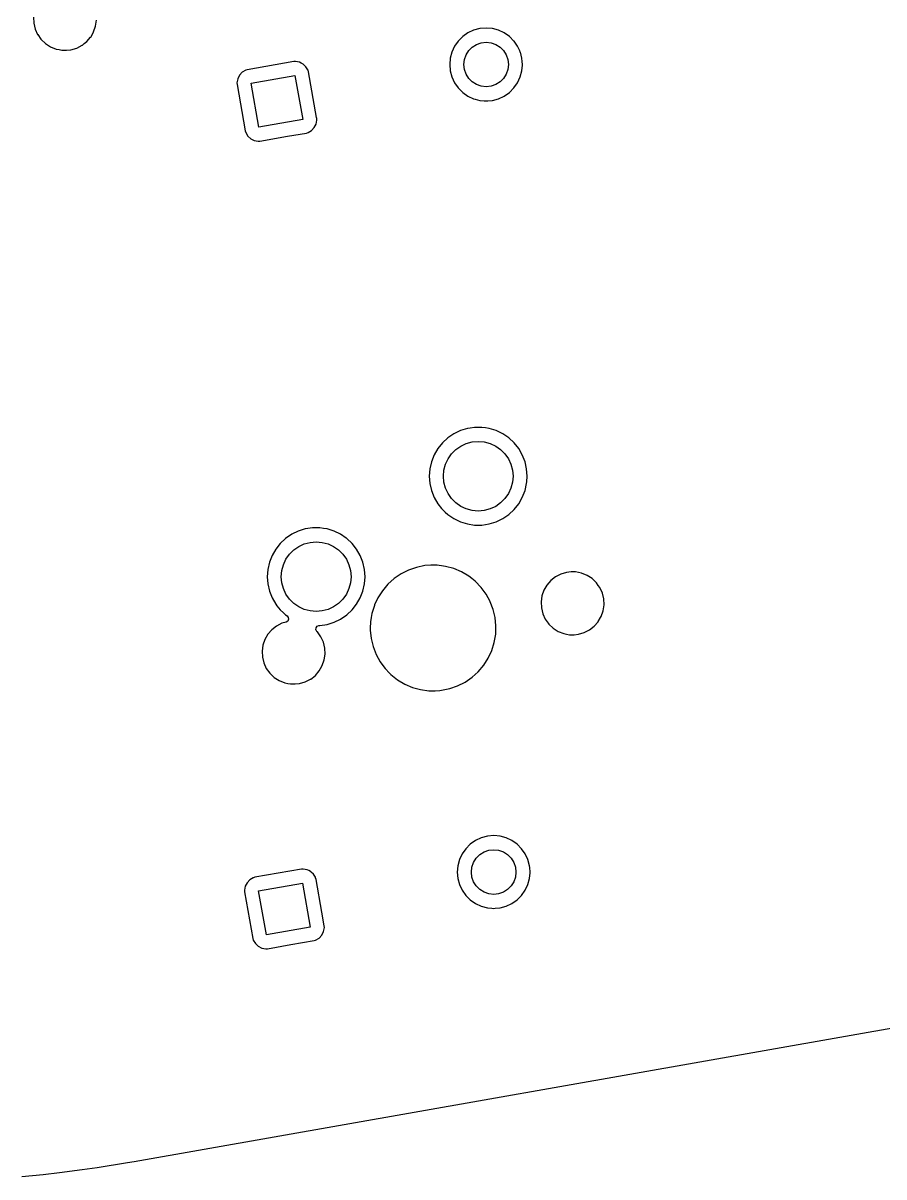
# Model space of a CAD drawing. Extents: x 68 to 346, y -197 to -84.
# Drawn here: x 236.46 to 267.33, y -196.45 to -155.06 of the extents above; entities that cross this region are included whole.
import ezdxf

# ---------------------------------------------------------------- set-up
doc = ezdxf.new("R2010")
doc.units = 0
doc.layers.add('BLACK', color=7, linetype='CONTINUOUS')

msp = doc.modelspace()

# ---------------------------------------------------------------- linework, layer by layer
at = {"layer": 'BLACK', "linetype": 'CONTINUOUS'}
for p, q in [((236.831, -154.851), (236.842, -155.066)), ((236.842, -155.066), (236.892, -155.275)), ((238.989, -155.375), (239.06, -155.172)), ((239.06, -155.172), (239.09, -154.959)), ((236.892, -155.275), (236.892, -155.275)), ((236.892, -155.275), (236.98, -155.468)), ((236.98, -155.468), (236.982, -155.471)), ((236.982, -155.471), (237.095, -155.63)), ((238.741, -155.723), (238.882, -155.561)), ((238.882, -155.561), (238.883, -155.559)), ((238.883, -155.559), (238.968, -155.412)), ((238.968, -155.412), (238.989, -155.375)), ((252.226, -155.545), (252.065, -155.706)), ((252.412, -155.414), (252.226, -155.545)), ((252.618, -155.318), (252.412, -155.414)), ((252.412, -155.414), (252.412, -155.414)), ((252.838, -155.259), (252.618, -155.318)), ((252.618, -155.318), (252.618, -155.318)), ((253.065, -155.239), (252.838, -155.259)), ((252.838, -155.259), (252.838, -155.259)), ((253.292, -155.259), (253.065, -155.239)), ((253.065, -155.239), (253.065, -155.239)), ((253.511, -155.318), (253.292, -155.259)), ((253.292, -155.259), (253.292, -155.259)), ((253.292, -155.259), (253.292, -155.259)), ((253.292, -155.259), (253.292, -155.259)), ((253.292, -155.259), (253.292, -155.259)), ((253.718, -155.414), (253.511, -155.318)), ((253.511, -155.318), (253.511, -155.318)), ((253.904, -155.545), (253.718, -155.414)), ((253.718, -155.414), (253.718, -155.414)), ((254.065, -155.706), (253.904, -155.545)), ((237.095, -155.63), (237.106, -155.646)), ((237.106, -155.646), (237.106, -155.646)), ((237.106, -155.646), (237.262, -155.794)), ((237.262, -155.794), (237.262, -155.794)), ((237.262, -155.794), (237.262, -155.794)), ((237.262, -155.794), (237.443, -155.91)), ((237.443, -155.91), (237.642, -155.99)), ((237.642, -155.99), (237.748, -156.01)), ((237.748, -156.01), (237.853, -156.031)), ((237.853, -156.031), (237.853, -156.031)), ((237.853, -156.031), (238.014, -156.031)), ((238.014, -156.031), (238.175, -156.015)), ((238.014, -156.031), (238.014, -156.031)), ((238.175, -156.015), (238.381, -155.955)), ((238.381, -155.955), (238.572, -155.856)), ((238.572, -155.856), (238.585, -155.846)), ((238.585, -155.846), (238.651, -155.794)), ((238.651, -155.794), (238.741, -155.723)), ((251.934, -155.892), (251.838, -156.098)), ((252.065, -155.706), (251.934, -155.892)), ((251.934, -155.892), (251.934, -155.892)), ((252.44, -156.046), (252.566, -155.919)), ((252.566, -155.919), (252.718, -155.824)), ((252.718, -155.824), (252.887, -155.765)), ((252.887, -155.765), (253.065, -155.745)), ((253.065, -155.745), (253.243, -155.765)), ((253.243, -155.765), (253.412, -155.824)), ((253.412, -155.824), (253.564, -155.919)), ((253.564, -155.919), (253.69, -156.046)), ((254.069, -155.712), (254.065, -155.706)), ((254.196, -155.892), (254.069, -155.712)), ((254.273, -156.059), (254.196, -155.892)), ((246.17, -156.44), (244.5, -156.735)), ((246.23, -156.436), (246.17, -156.44)), ((246.17, -156.44), (246.17, -156.44)), ((246.371, -156.462), (246.23, -156.436)), ((246.23, -156.436), (246.23, -156.436)), ((251.779, -156.318), (251.76, -156.545)), ((251.838, -156.098), (251.779, -156.318)), ((251.779, -156.318), (251.779, -156.318)), ((251.838, -156.098), (251.838, -156.098)), ((252.265, -156.545), (252.285, -156.367)), ((252.285, -156.367), (252.344, -156.198)), ((252.344, -156.198), (252.44, -156.046)), ((253.69, -156.046), (253.786, -156.198)), ((253.786, -156.198), (253.845, -156.367)), ((253.845, -156.367), (253.865, -156.545)), ((254.292, -156.098), (254.273, -156.059)), ((254.294, -156.107), (254.292, -156.098)), ((254.292, -156.098), (254.292, -156.098)), ((254.351, -156.318), (254.294, -156.107)), ((254.361, -156.441), (254.351, -156.318)), ((254.37, -156.545), (254.361, -156.441)), ((244.318, -156.824), (244.22, -156.929)), ((244.442, -156.751), (244.318, -156.824)), ((244.318, -156.824), (244.318, -156.824)), ((244.318, -156.824), (244.318, -156.824)), ((244.448, -156.75), (244.442, -156.751)), ((244.442, -156.751), (244.442, -156.751)), ((244.5, -156.735), (244.448, -156.75)), ((244.5, -156.735), (244.5, -156.735)), ((244.5, -156.735), (244.5, -156.735)), ((246.435, -156.495), (246.371, -156.462)), ((246.371, -156.462), (246.371, -156.462)), ((246.371, -156.462), (246.371, -156.462)), ((246.5, -156.527), (246.435, -156.495)), ((246.519, -156.545), (246.5, -156.527)), ((246.605, -156.626), (246.519, -156.545)), ((246.67, -156.737), (246.605, -156.626)), ((246.605, -156.626), (246.605, -156.626)), ((246.605, -156.626), (246.605, -156.626)), ((246.678, -156.75), (246.67, -156.737)), ((246.694, -156.807), (246.678, -156.75)), ((246.982, -158.441), (246.694, -156.807)), ((246.694, -156.807), (246.694, -156.807)), ((246.694, -156.807), (246.694, -156.807)), ((251.76, -156.545), (251.76, -156.545)), ((251.76, -156.545), (251.779, -156.772)), ((251.779, -156.772), (251.779, -156.772)), ((251.779, -156.772), (251.838, -156.991)), ((252.285, -156.723), (252.265, -156.545)), ((252.344, -156.892), (252.285, -156.723)), ((253.845, -156.723), (253.786, -156.892)), ((253.865, -156.545), (253.845, -156.723)), ((254.292, -156.991), (254.351, -156.772)), ((254.351, -156.772), (254.368, -156.57)), ((254.368, -156.57), (254.37, -156.545)), ((254.37, -156.545), (254.37, -156.545)), ((244.155, -157.058), (244.129, -157.198)), ((244.129, -157.198), (244.129, -157.199)), ((244.129, -157.199), (244.133, -157.259)), ((244.133, -157.259), (244.133, -157.259)), ((244.133, -157.259), (244.427, -158.929)), ((244.22, -156.929), (244.155, -157.058)), ((244.155, -157.058), (244.155, -157.058)), ((244.155, -157.058), (244.155, -157.058)), ((244.22, -156.929), (244.22, -156.929)), ((244.634, -157.219), (246.21, -156.941)), ((244.912, -158.795), (244.634, -157.219)), ((246.21, -156.941), (246.487, -158.517)), ((251.838, -156.991), (251.838, -156.991)), ((251.838, -156.991), (251.934, -157.198)), ((251.934, -157.198), (251.934, -157.198)), ((251.934, -157.198), (252.065, -157.384)), ((252.44, -157.044), (252.344, -156.892)), ((252.566, -157.17), (252.44, -157.044)), ((252.718, -157.266), (252.566, -157.17)), ((252.887, -157.325), (252.718, -157.266)), ((253.412, -157.266), (253.243, -157.325)), ((253.564, -157.17), (253.412, -157.266)), ((253.69, -157.044), (253.564, -157.17)), ((253.786, -156.892), (253.69, -157.044)), ((254.065, -157.384), (254.196, -157.198)), ((254.196, -157.198), (254.292, -156.991)), ((252.065, -157.384), (252.226, -157.545)), ((252.226, -157.545), (252.23, -157.548)), ((252.23, -157.548), (252.412, -157.675)), ((252.412, -157.675), (252.618, -157.772)), ((253.065, -157.345), (252.887, -157.325)), ((253.243, -157.325), (253.065, -157.345)), ((253.511, -157.772), (253.718, -157.675)), ((253.718, -157.675), (253.904, -157.545)), ((253.904, -157.545), (254.065, -157.384)), ((252.618, -157.772), (252.618, -157.772)), ((252.618, -157.772), (252.618, -157.772)), ((252.618, -157.772), (252.671, -157.786)), ((252.671, -157.786), (252.838, -157.83)), ((252.838, -157.83), (253, -157.845)), ((253, -157.845), (253.065, -157.85)), ((253.065, -157.85), (253.122, -157.845)), ((253.065, -157.85), (253.065, -157.85)), ((253.065, -157.85), (253.065, -157.85)), ((253.122, -157.845), (253.292, -157.83)), ((253.292, -157.83), (253.511, -157.772)), ((246.487, -158.517), (244.912, -158.795)), ((246.989, -158.477), (246.982, -158.441)), ((246.993, -158.537), (246.989, -158.477)), ((244.427, -158.929), (244.427, -158.929)), ((244.427, -158.929), (244.427, -158.929)), ((244.427, -158.929), (244.443, -158.985)), ((246.679, -158.985), (246.803, -158.912)), ((246.803, -158.912), (246.902, -158.807)), ((246.902, -158.807), (246.967, -158.679)), ((246.967, -158.679), (246.993, -158.537)), ((244.443, -158.985), (244.444, -158.986)), ((244.444, -158.986), (244.444, -158.986)), ((244.444, -158.986), (244.517, -159.11)), ((244.517, -159.11), (244.517, -159.11)), ((244.517, -159.11), (244.517, -159.11)), ((244.517, -159.11), (244.622, -159.209)), ((244.622, -159.209), (244.75, -159.274)), ((244.75, -159.274), (244.75, -159.274)), ((244.75, -159.274), (244.892, -159.3)), ((244.892, -159.3), (244.952, -159.296)), ((244.952, -159.296), (245.944, -159.121)), ((245.944, -159.121), (246.622, -159.002)), ((246.622, -159.002), (246.679, -158.985)), ((246.622, -159.002), (246.622, -159.002)), ((246.622, -159.002), (246.622, -159.002)), ((252.141, -169.679), (251.905, -169.793)), ((252.392, -169.602), (252.141, -169.679)), ((252.49, -169.587), (252.392, -169.602)), ((252.392, -169.602), (252.392, -169.602)), ((252.392, -169.602), (252.392, -169.602)), ((252.651, -169.563), (252.49, -169.587)), ((252.652, -169.563), (252.651, -169.563)), ((252.914, -169.563), (252.652, -169.563)), ((253.049, -169.583), (252.914, -169.563)), ((252.914, -169.563), (252.914, -169.563)), ((253.173, -169.602), (253.049, -169.583)), ((253.424, -169.679), (253.173, -169.602)), ((253.173, -169.602), (253.173, -169.602)), ((253.173, -169.602), (253.173, -169.602)), ((253.66, -169.793), (253.424, -169.679)), ((253.424, -169.679), (253.424, -169.679)), ((251.688, -169.941), (251.496, -170.119)), ((251.905, -169.793), (251.688, -169.941)), ((251.905, -169.793), (251.905, -169.793)), ((252.355, -170.139), (252.566, -170.082)), ((252.566, -170.082), (252.783, -170.063)), ((252.783, -170.063), (253, -170.082)), ((253, -170.082), (253.21, -170.139)), ((253.877, -169.941), (253.66, -169.793)), ((253.66, -169.793), (253.66, -169.793)), ((253.66, -169.793), (253.66, -169.793)), ((253.66, -169.793), (253.66, -169.793)), ((254.069, -170.119), (253.877, -169.941)), ((251.332, -170.324), (251.201, -170.552)), ((251.496, -170.119), (251.332, -170.324)), ((251.7, -170.688), (251.825, -170.51)), ((251.825, -170.51), (251.979, -170.356)), ((251.979, -170.356), (252.158, -170.231)), ((252.158, -170.231), (252.355, -170.139)), ((253.21, -170.139), (253.408, -170.231)), ((253.408, -170.231), (253.586, -170.356)), ((253.586, -170.356), (253.74, -170.51)), ((253.74, -170.51), (253.865, -170.688)), ((254.233, -170.324), (254.069, -170.119)), ((254.069, -170.119), (254.069, -170.119)), ((254.069, -170.119), (254.069, -170.119)), ((254.364, -170.552), (254.233, -170.324)), ((251.105, -170.796), (251.047, -171.052)), ((251.201, -170.552), (251.105, -170.796)), ((251.105, -170.796), (251.105, -170.796)), ((251.552, -171.096), (251.608, -170.886)), ((251.608, -170.886), (251.7, -170.688)), ((253.865, -170.688), (253.957, -170.886)), ((253.957, -170.886), (254.014, -171.096)), ((254.46, -170.796), (254.364, -170.552)), ((254.518, -171.052), (254.46, -170.796)), ((251.047, -171.052), (251.027, -171.313)), ((251.027, -171.313), (251.027, -171.313)), ((251.027, -171.313), (251.047, -171.575)), ((251.047, -171.052), (251.047, -171.052)), ((251.533, -171.313), (251.552, -171.096)), ((251.552, -171.53), (251.533, -171.313)), ((254.014, -171.096), (254.033, -171.313)), ((254.033, -171.313), (254.014, -171.53)), ((254.538, -171.313), (254.518, -171.052)), ((254.518, -171.052), (254.518, -171.052)), ((254.518, -171.052), (254.518, -171.052)), ((254.523, -171.518), (254.538, -171.313)), ((254.538, -171.313), (254.538, -171.313)), ((251.047, -171.575), (251.047, -171.575)), ((251.047, -171.575), (251.105, -171.831)), ((251.608, -171.741), (251.552, -171.53)), ((251.7, -171.938), (251.608, -171.741)), ((253.957, -171.741), (253.865, -171.938)), ((254.014, -171.53), (253.957, -171.741)), ((254.46, -171.831), (254.518, -171.575)), ((254.518, -171.575), (254.523, -171.518)), ((251.105, -171.831), (251.105, -171.831)), ((251.105, -171.831), (251.105, -171.831)), ((251.105, -171.831), (251.201, -172.075)), ((251.201, -172.075), (251.332, -172.302)), ((251.825, -172.117), (251.7, -171.938)), ((251.979, -172.271), (251.825, -172.117)), ((253.74, -172.117), (253.586, -172.271)), ((253.865, -171.938), (253.74, -172.117)), ((254.233, -172.302), (254.364, -172.075)), ((254.364, -172.075), (254.46, -171.831)), ((251.332, -172.302), (251.464, -172.468)), ((251.464, -172.468), (251.496, -172.507)), ((251.496, -172.507), (251.602, -172.605)), ((252.158, -172.396), (251.979, -172.271)), ((252.355, -172.488), (252.158, -172.396)), ((252.566, -172.544), (252.355, -172.488)), ((252.783, -172.563), (252.566, -172.544)), ((253, -172.544), (252.783, -172.563)), ((253.21, -172.488), (253, -172.544)), ((253.408, -172.396), (253.21, -172.488)), ((253.586, -172.271), (253.408, -172.396)), ((253.877, -172.686), (254.069, -172.507)), ((254.069, -172.507), (254.233, -172.302)), ((251.602, -172.605), (251.688, -172.686)), ((251.688, -172.686), (251.905, -172.833)), ((251.905, -172.833), (251.905, -172.833)), ((251.905, -172.833), (251.905, -172.833)), ((251.905, -172.833), (251.905, -172.833)), ((251.905, -172.833), (252.031, -172.894)), ((252.031, -172.894), (252.141, -172.947)), ((252.141, -172.947), (252.141, -172.947)), ((252.141, -172.947), (252.141, -172.947)), ((252.141, -172.947), (252.392, -173.025)), ((253.173, -173.025), (253.424, -172.947)), ((253.424, -172.947), (253.66, -172.833)), ((253.66, -172.833), (253.877, -172.686)), ((246.093, -173.397), (245.876, -173.545)), ((246.329, -173.283), (246.093, -173.397)), ((246.093, -173.397), (246.093, -173.397)), ((246.58, -173.206), (246.329, -173.283)), ((246.677, -173.191), (246.58, -173.206)), ((246.58, -173.206), (246.58, -173.206)), ((246.58, -173.206), (246.58, -173.206)), ((246.839, -173.167), (246.677, -173.191)), ((247.101, -173.167), (246.839, -173.167)), ((246.839, -173.167), (246.839, -173.167)), ((247.236, -173.187), (247.101, -173.167)), ((247.101, -173.167), (247.101, -173.167)), ((247.361, -173.206), (247.236, -173.187)), ((247.612, -173.283), (247.361, -173.206)), ((247.361, -173.206), (247.361, -173.206)), ((247.361, -173.206), (247.361, -173.206)), ((247.848, -173.397), (247.612, -173.283)), ((247.612, -173.283), (247.612, -173.283)), ((248.05, -173.535), (247.848, -173.397)), ((247.848, -173.397), (247.848, -173.397)), ((247.848, -173.397), (247.848, -173.397)), ((247.848, -173.397), (247.848, -173.397)), ((252.392, -173.025), (252.652, -173.064)), ((252.652, -173.064), (252.914, -173.064)), ((252.914, -173.064), (253.173, -173.025)), ((245.683, -173.723), (245.52, -173.928)), ((245.876, -173.545), (245.683, -173.723)), ((246.167, -173.96), (246.345, -173.835)), ((246.345, -173.835), (246.543, -173.743)), ((246.543, -173.743), (246.753, -173.686)), ((246.753, -173.686), (246.97, -173.667)), ((246.97, -173.667), (247.187, -173.686)), ((247.187, -173.686), (247.398, -173.743)), ((247.398, -173.743), (247.595, -173.835)), ((247.595, -173.835), (247.774, -173.96)), ((248.065, -173.545), (248.05, -173.535)), ((248.257, -173.723), (248.065, -173.545)), ((248.421, -173.928), (248.257, -173.723)), ((248.257, -173.723), (248.257, -173.723)), ((248.257, -173.723), (248.257, -173.723)), ((245.389, -174.156), (245.293, -174.4)), ((245.52, -173.928), (245.389, -174.156)), ((245.888, -174.292), (246.013, -174.114)), ((246.013, -174.114), (246.167, -173.96)), ((247.774, -173.96), (247.928, -174.114)), ((247.928, -174.114), (248.053, -174.292)), ((248.552, -174.156), (248.421, -173.928)), ((248.648, -174.4), (248.552, -174.156)), ((245.234, -174.656), (245.215, -174.917)), ((245.293, -174.4), (245.234, -174.656)), ((245.234, -174.656), (245.234, -174.656)), ((245.293, -174.4), (245.293, -174.4)), ((245.739, -174.7), (245.796, -174.49)), ((245.796, -174.49), (245.888, -174.292)), ((248.053, -174.292), (248.145, -174.49)), ((248.145, -174.49), (248.201, -174.7)), ((248.706, -174.656), (248.648, -174.4)), ((248.726, -174.917), (248.706, -174.656)), ((248.706, -174.656), (248.706, -174.656)), ((248.706, -174.656), (248.706, -174.656)), ((250.567, -174.582), (250.283, -174.681)), ((250.863, -174.522), (250.567, -174.582)), ((251.088, -174.507), (250.863, -174.522)), ((250.863, -174.522), (250.863, -174.522)), ((251.314, -174.507), (251.088, -174.507)), ((251.088, -174.507), (251.088, -174.507)), ((251.538, -174.537), (251.314, -174.507)), ((251.613, -174.547), (251.538, -174.537)), ((251.903, -174.626), (251.613, -174.547)), ((252.181, -174.744), (251.903, -174.626)), ((251.903, -174.626), (251.903, -174.626)), ((245.215, -174.917), (245.215, -174.917)), ((245.215, -174.917), (245.234, -175.179)), ((245.72, -174.917), (245.739, -174.7)), ((245.739, -175.134), (245.72, -174.917)), ((248.201, -174.7), (248.22, -174.917)), ((248.22, -174.917), (248.201, -175.134)), ((248.706, -175.179), (248.726, -174.917)), ((248.726, -174.917), (248.726, -174.917)), ((249.766, -174.987), (249.542, -175.189)), ((250.014, -174.816), (249.766, -174.987)), ((250.283, -174.681), (250.014, -174.816)), ((250.283, -174.681), (250.283, -174.681)), ((252.44, -174.898), (252.181, -174.744)), ((252.553, -174.987), (252.44, -174.898)), ((252.44, -174.898), (252.44, -174.898)), ((252.44, -174.898), (252.44, -174.898)), ((252.676, -175.084), (252.553, -174.987)), ((255.386, -175.057), (255.245, -175.219)), ((255.555, -174.924), (255.386, -175.057)), ((255.386, -175.057), (255.386, -175.057)), ((255.746, -174.825), (255.555, -174.924)), ((255.952, -174.765), (255.746, -174.825)), ((256.113, -174.749), (255.952, -174.765)), ((255.952, -174.765), (255.952, -174.765)), ((256.274, -174.749), (256.113, -174.749)), ((256.485, -174.79), (256.274, -174.749)), ((256.274, -174.749), (256.274, -174.749)), ((256.684, -174.87), (256.485, -174.79)), ((256.865, -174.986), (256.684, -174.87)), ((257.021, -175.135), (256.865, -174.986)), ((245.234, -175.179), (245.234, -175.179)), ((245.234, -175.179), (245.293, -175.435)), ((245.293, -175.435), (245.293, -175.435)), ((245.293, -175.435), (245.293, -175.435)), ((245.293, -175.435), (245.389, -175.679)), ((245.796, -175.345), (245.739, -175.134)), ((245.888, -175.542), (245.796, -175.345)), ((248.145, -175.345), (248.053, -175.542)), ((248.201, -175.134), (248.145, -175.345)), ((248.552, -175.679), (248.648, -175.435)), ((248.648, -175.435), (248.706, -175.179)), ((248.706, -175.179), (248.706, -175.179)), ((249.348, -175.419), (249.185, -175.673)), ((249.542, -175.189), (249.348, -175.419)), ((252.886, -175.301), (252.676, -175.084)), ((253.065, -175.543), (252.886, -175.301)), ((255.138, -175.405), (255.067, -175.608)), ((255.245, -175.219), (255.138, -175.405)), ((257.089, -175.23), (257.021, -175.135)), ((257.021, -175.135), (257.021, -175.135)), ((257.021, -175.135), (257.021, -175.135)), ((257.145, -175.31), (257.089, -175.23)), ((257.235, -175.505), (257.145, -175.31)), ((245.389, -175.679), (245.52, -175.906)), ((245.52, -175.906), (245.562, -175.959)), ((246.013, -175.721), (245.888, -175.542)), ((246.167, -175.875), (246.013, -175.721)), ((246.345, -176), (246.167, -175.875)), ((247.774, -175.875), (247.595, -176)), ((247.928, -175.721), (247.774, -175.875)), ((248.053, -175.542), (247.928, -175.721)), ((248.257, -176.111), (248.421, -175.906)), ((248.421, -175.906), (248.552, -175.679)), ((249.185, -175.673), (249.067, -175.929)), ((249.185, -175.673), (249.185, -175.673)), ((253.209, -175.808), (253.065, -175.543)), ((253.215, -175.821), (253.209, -175.808)), ((253.318, -176.089), (253.215, -175.821)), ((255.067, -175.608), (255.037, -175.821)), ((255.037, -175.821), (255.037, -175.821)), ((255.037, -175.821), (255.047, -176.036)), ((255.067, -175.608), (255.067, -175.608)), ((257.285, -175.714), (257.235, -175.505)), ((257.296, -175.929), (257.285, -175.714)), ((245.562, -175.959), (245.683, -176.111)), ((245.683, -176.111), (245.796, -176.216)), ((245.796, -176.216), (245.876, -176.29)), ((245.876, -176.29), (245.926, -176.324)), ((246.543, -176.092), (246.345, -176)), ((246.753, -176.148), (246.543, -176.092)), ((246.97, -176.167), (246.753, -176.148)), ((247.187, -176.148), (246.97, -176.167)), ((247.398, -176.092), (247.187, -176.148)), ((247.595, -176), (247.398, -176.092)), ((247.848, -176.438), (248.065, -176.29)), ((248.065, -176.29), (248.257, -176.111)), ((248.969, -176.234), (248.945, -176.378)), ((249.059, -175.946), (248.969, -176.234)), ((249.067, -175.929), (249.059, -175.946)), ((249.059, -175.946), (249.059, -175.946)), ((253.388, -176.382), (253.318, -176.089)), ((255.047, -176.036), (255.098, -176.245)), ((255.098, -176.245), (255.098, -176.245)), ((255.098, -176.245), (255.186, -176.438)), ((257.195, -176.345), (257.265, -176.142)), ((257.265, -176.142), (257.296, -175.929)), ((245.549, -176.688), (245.38, -176.821)), ((245.74, -176.59), (245.549, -176.688)), ((245.891, -176.545), (245.74, -176.59)), ((245.948, -176.51), (245.891, -176.545)), ((245.926, -176.324), (245.97, -176.378)), ((245.978, -176.447), (245.948, -176.51)), ((245.97, -176.378), (245.978, -176.447)), ((246.965, -176.751), (247.006, -176.694)), ((247.006, -176.694), (247.071, -176.668)), ((247.071, -176.668), (247.082, -176.668)), ((247.082, -176.668), (247.101, -176.668)), ((247.101, -176.668), (247.361, -176.629)), ((247.361, -176.629), (247.612, -176.551)), ((247.612, -176.551), (247.842, -176.44)), ((247.842, -176.44), (247.848, -176.438)), ((247.848, -176.438), (247.848, -176.438)), ((247.848, -176.438), (247.848, -176.438)), ((248.919, -176.531), (248.911, -176.764)), ((248.945, -176.378), (248.919, -176.531)), ((253.418, -176.682), (253.388, -176.382)), ((253.408, -176.983), (253.418, -176.682)), ((255.186, -176.438), (255.187, -176.44)), ((255.187, -176.44), (255.293, -176.59)), ((255.293, -176.59), (255.312, -176.615)), ((255.312, -176.615), (255.312, -176.615)), ((255.312, -176.615), (255.467, -176.764)), ((256.777, -176.826), (256.946, -176.693)), ((256.946, -176.693), (257.087, -176.531)), ((257.087, -176.531), (257.088, -176.529)), ((257.088, -176.529), (257.173, -176.382)), ((257.173, -176.382), (257.195, -176.345)), ((245.24, -176.983), (245.132, -177.17)), ((245.38, -176.821), (245.24, -176.983)), ((245.38, -176.821), (245.38, -176.821)), ((246.962, -176.821), (246.965, -176.751)), ((246.969, -176.832), (246.962, -176.821)), ((246.997, -176.882), (246.969, -176.832)), ((247.015, -176.899), (246.997, -176.882)), ((247.14, -177.074), (247.015, -176.899)), ((247.229, -177.269), (247.14, -177.074)), ((248.911, -176.764), (248.909, -176.832)), ((248.909, -176.832), (248.939, -177.132)), ((248.939, -177.132), (248.939, -177.132)), ((248.939, -177.132), (249.009, -177.425)), ((253.357, -177.28), (253.408, -176.983)), ((255.467, -176.764), (255.467, -176.764)), ((255.467, -176.764), (255.467, -176.764)), ((255.467, -176.764), (255.648, -176.88)), ((255.648, -176.88), (255.848, -176.96)), ((255.848, -176.96), (255.953, -176.98)), ((255.953, -176.98), (256.059, -177)), ((256.059, -177), (256.059, -177)), ((256.059, -177), (256.22, -177)), ((256.22, -177), (256.38, -176.985)), ((256.22, -177), (256.22, -177)), ((256.38, -176.985), (256.586, -176.925)), ((256.586, -176.925), (256.777, -176.826)), ((245.062, -177.373), (245.031, -177.585)), ((245.132, -177.17), (245.062, -177.373)), ((245.062, -177.373), (245.062, -177.373)), ((247.28, -177.478), (247.229, -177.269)), ((247.29, -177.693), (247.28, -177.478)), ((249.009, -177.425), (249.009, -177.425)), ((249.009, -177.425), (249.117, -177.707)), ((253.268, -177.568), (253.357, -177.28)), ((245.031, -177.585), (245.031, -177.585)), ((245.031, -177.585), (245.041, -177.8)), ((245.041, -177.8), (245.092, -178.009)), ((247.189, -178.109), (247.259, -177.906)), ((247.259, -177.906), (247.29, -177.693)), ((249.117, -177.707), (249.117, -177.707)), ((249.117, -177.707), (249.262, -177.971)), ((249.262, -177.971), (249.262, -177.971)), ((249.262, -177.971), (249.364, -178.109)), ((252.979, -178.095), (253.141, -177.841)), ((253.141, -177.841), (253.268, -177.568)), ((245.092, -178.009), (245.181, -178.205)), ((245.181, -178.205), (245.306, -178.38)), ((245.306, -178.38), (245.306, -178.38)), ((245.306, -178.38), (245.306, -178.38)), ((245.306, -178.38), (245.462, -178.528)), ((246.941, -178.457), (247.082, -178.295)), ((247.082, -178.295), (247.129, -178.213)), ((247.129, -178.213), (247.189, -178.109)), ((247.189, -178.109), (247.189, -178.109)), ((249.364, -178.109), (249.441, -178.213)), ((249.441, -178.213), (249.602, -178.38)), ((249.602, -178.38), (249.65, -178.43)), ((252.561, -178.527), (252.785, -178.325)), ((252.785, -178.325), (252.979, -178.095)), ((245.462, -178.528), (245.462, -178.528)), ((245.462, -178.528), (245.462, -178.528)), ((245.462, -178.528), (245.643, -178.644)), ((245.643, -178.644), (245.842, -178.724)), ((245.842, -178.724), (245.948, -178.744)), ((245.948, -178.744), (246.053, -178.765)), ((246.053, -178.765), (246.053, -178.765)), ((246.053, -178.765), (246.214, -178.765)), ((246.214, -178.765), (246.375, -178.749)), ((246.214, -178.765), (246.214, -178.765)), ((246.375, -178.749), (246.581, -178.689)), ((246.581, -178.689), (246.772, -178.59)), ((246.772, -178.59), (246.773, -178.589)), ((246.773, -178.589), (246.821, -178.552)), ((246.821, -178.552), (246.941, -178.457)), ((249.65, -178.43), (249.887, -178.617)), ((249.887, -178.617), (249.887, -178.617)), ((249.887, -178.617), (249.887, -178.617)), ((249.887, -178.617), (250.146, -178.77)), ((250.146, -178.77), (250.424, -178.888)), ((252.044, -178.834), (252.313, -178.698)), ((252.313, -178.698), (252.561, -178.527)), ((250.424, -178.888), (250.714, -178.967)), ((250.714, -178.967), (251.013, -179.008)), ((251.013, -179.008), (251.013, -179.008)), ((251.013, -179.008), (251.239, -179.008)), ((251.239, -179.008), (251.403, -178.997)), ((251.403, -178.997), (251.464, -178.993)), ((251.464, -178.993), (251.759, -178.932)), ((251.759, -178.932), (252.044, -178.834)), ((252.498, -184.513), (252.337, -184.674)), ((252.684, -184.382), (252.498, -184.513)), ((252.89, -184.286), (252.684, -184.382)), ((252.684, -184.382), (252.684, -184.382)), ((253.11, -184.227), (252.89, -184.286)), ((252.89, -184.286), (252.89, -184.286)), ((253.337, -184.207), (253.11, -184.227)), ((253.11, -184.227), (253.11, -184.227)), ((253.564, -184.227), (253.337, -184.207)), ((253.337, -184.207), (253.337, -184.207)), ((253.783, -184.286), (253.564, -184.227)), ((253.564, -184.227), (253.564, -184.227)), ((253.564, -184.227), (253.564, -184.227)), ((253.564, -184.227), (253.564, -184.227)), ((253.564, -184.227), (253.564, -184.227)), ((253.99, -184.382), (253.783, -184.286)), ((253.783, -184.286), (253.783, -184.286)), ((254.176, -184.513), (253.99, -184.382)), ((253.99, -184.382), (253.99, -184.382)), ((254.337, -184.674), (254.176, -184.513)), ((252.206, -184.86), (252.11, -185.066)), ((252.337, -184.674), (252.206, -184.86)), ((252.206, -184.86), (252.206, -184.86)), ((252.616, -185.166), (252.711, -185.014)), ((252.711, -185.014), (252.838, -184.887)), ((252.838, -184.887), (252.99, -184.792)), ((252.99, -184.792), (253.159, -184.733)), ((253.159, -184.733), (253.337, -184.713)), ((253.337, -184.713), (253.515, -184.733)), ((253.515, -184.733), (253.684, -184.792)), ((253.684, -184.792), (253.836, -184.887)), ((253.836, -184.887), (253.962, -185.014)), ((253.962, -185.014), (254.058, -185.166)), ((254.467, -184.86), (254.337, -184.674)), ((254.337, -184.674), (254.337, -184.674)), ((254.564, -185.066), (254.467, -184.86)), ((246.442, -185.408), (244.772, -185.702)), ((246.502, -185.404), (246.442, -185.408)), ((246.442, -185.408), (246.442, -185.408)), ((246.643, -185.43), (246.502, -185.404)), ((246.502, -185.404), (246.502, -185.404)), ((252.051, -185.286), (252.031, -185.513)), ((252.11, -185.066), (252.051, -185.286)), ((252.051, -185.286), (252.051, -185.286)), ((252.11, -185.066), (252.11, -185.066)), ((252.537, -185.513), (252.557, -185.335)), ((252.557, -185.335), (252.616, -185.166)), ((254.058, -185.166), (254.117, -185.335)), ((254.117, -185.335), (254.137, -185.513)), ((254.622, -185.286), (254.564, -185.066)), ((254.628, -185.344), (254.622, -185.286)), ((254.642, -185.513), (254.628, -185.344)), ((244.59, -185.792), (244.492, -185.897)), ((244.714, -185.719), (244.59, -185.792)), ((244.59, -185.792), (244.59, -185.792)), ((244.59, -185.792), (244.59, -185.792)), ((244.72, -185.717), (244.714, -185.719)), ((244.714, -185.719), (244.714, -185.719)), ((244.772, -185.702), (244.72, -185.717)), ((244.772, -185.702), (244.772, -185.702)), ((244.772, -185.702), (244.772, -185.702)), ((246.704, -185.461), (246.643, -185.43)), ((246.643, -185.43), (246.643, -185.43)), ((246.643, -185.43), (246.643, -185.43)), ((246.772, -185.495), (246.704, -185.461)), ((246.79, -185.513), (246.772, -185.495)), ((246.876, -185.593), (246.79, -185.513)), ((246.941, -185.702), (246.876, -185.593)), ((246.876, -185.593), (246.876, -185.593)), ((246.876, -185.593), (246.876, -185.593)), ((246.949, -185.717), (246.941, -185.702)), ((246.966, -185.775), (246.949, -185.717)), ((247.174, -186.955), (246.966, -185.775)), ((246.966, -185.775), (246.966, -185.775)), ((246.966, -185.775), (246.966, -185.775)), ((252.031, -185.513), (252.031, -185.513)), ((252.031, -185.513), (252.051, -185.739)), ((252.051, -185.739), (252.051, -185.739)), ((252.051, -185.739), (252.11, -185.959)), ((252.557, -185.691), (252.537, -185.513)), ((252.616, -185.86), (252.557, -185.691)), ((254.117, -185.691), (254.058, -185.86)), ((254.137, -185.513), (254.117, -185.691)), ((254.564, -185.959), (254.622, -185.739)), ((254.622, -185.739), (254.64, -185.538)), ((254.64, -185.538), (254.642, -185.513)), ((254.642, -185.513), (254.642, -185.513)), ((244.427, -186.025), (244.401, -186.165)), ((244.401, -186.165), (244.401, -186.167)), ((244.401, -186.167), (244.405, -186.227)), ((244.405, -186.227), (244.405, -186.227)), ((244.405, -186.227), (244.699, -187.897)), ((244.492, -185.897), (244.427, -186.025)), ((244.427, -186.025), (244.427, -186.025)), ((244.427, -186.025), (244.427, -186.025)), ((244.492, -185.897), (244.492, -185.897)), ((244.906, -186.187), (246.482, -185.909)), ((245.184, -187.763), (244.906, -186.187)), ((246.482, -185.909), (246.759, -187.485)), ((252.11, -185.959), (252.11, -185.959)), ((252.11, -185.959), (252.206, -186.165)), ((252.206, -186.165), (252.206, -186.165)), ((252.206, -186.165), (252.337, -186.352)), ((252.711, -186.011), (252.616, -185.86)), ((252.838, -186.138), (252.711, -186.011)), ((252.99, -186.233), (252.838, -186.138)), ((253.159, -186.293), (252.99, -186.233)), ((253.684, -186.233), (253.515, -186.293)), ((253.836, -186.138), (253.684, -186.233)), ((253.962, -186.011), (253.836, -186.138)), ((254.058, -185.86), (253.962, -186.011)), ((254.337, -186.352), (254.467, -186.165)), ((254.467, -186.165), (254.564, -185.959)), ((252.337, -186.352), (252.498, -186.513)), ((252.498, -186.513), (252.498, -186.513)), ((252.498, -186.513), (252.684, -186.643)), ((252.684, -186.643), (252.89, -186.739)), ((253.337, -186.313), (253.159, -186.293)), ((253.515, -186.293), (253.337, -186.313)), ((253.783, -186.739), (253.99, -186.643)), ((253.99, -186.643), (254.176, -186.513)), ((254.176, -186.513), (254.337, -186.352)), ((291.314, -186.939), (240.438, -195.91)), ((247.261, -187.445), (247.174, -186.955)), ((252.89, -186.739), (253.11, -186.798)), ((253.11, -186.798), (253.272, -186.813)), ((253.272, -186.813), (253.337, -186.818)), ((253.337, -186.818), (253.393, -186.813)), ((253.337, -186.818), (253.337, -186.818)), ((253.337, -186.818), (253.337, -186.818)), ((253.393, -186.813), (253.564, -186.798)), ((253.564, -186.798), (253.783, -186.739)), ((246.759, -187.485), (245.184, -187.763)), ((247.265, -187.505), (247.261, -187.445)), ((244.699, -187.897), (244.699, -187.897)), ((244.699, -187.897), (244.699, -187.897)), ((244.699, -187.897), (244.715, -187.953)), ((246.951, -187.953), (247.075, -187.88)), ((247.075, -187.88), (247.174, -187.775)), ((247.174, -187.775), (247.238, -187.646)), ((247.238, -187.646), (247.265, -187.505)), ((244.715, -187.953), (244.716, -187.954)), ((244.716, -187.954), (244.716, -187.954)), ((244.716, -187.954), (244.789, -188.078)), ((244.789, -188.078), (244.789, -188.078)), ((244.789, -188.078), (244.789, -188.078)), ((244.789, -188.078), (244.894, -188.177)), ((244.894, -188.177), (245.022, -188.242)), ((245.022, -188.242), (245.022, -188.242)), ((245.022, -188.242), (245.164, -188.268)), ((245.164, -188.268), (245.223, -188.264)), ((245.223, -188.264), (246.058, -188.117)), ((246.058, -188.117), (246.893, -187.969)), ((246.893, -187.969), (246.951, -187.953)), ((246.893, -187.969), (246.893, -187.969)), ((246.893, -187.969), (246.893, -187.969)), ((239.117, -196.124), (238.579, -196.198)), ((240.2, -195.949), (239.117, -196.124)), ((240.438, -195.91), (240.2, -195.949)), ((237.181, -196.371), (236.414, -196.449)), ((237.77, -196.304), (237.181, -196.371)), ((238.579, -196.198), (237.77, -196.304))]:
    msp.add_line(p, q, dxfattribs=at)

doc.saveas('drawing.dxf')
